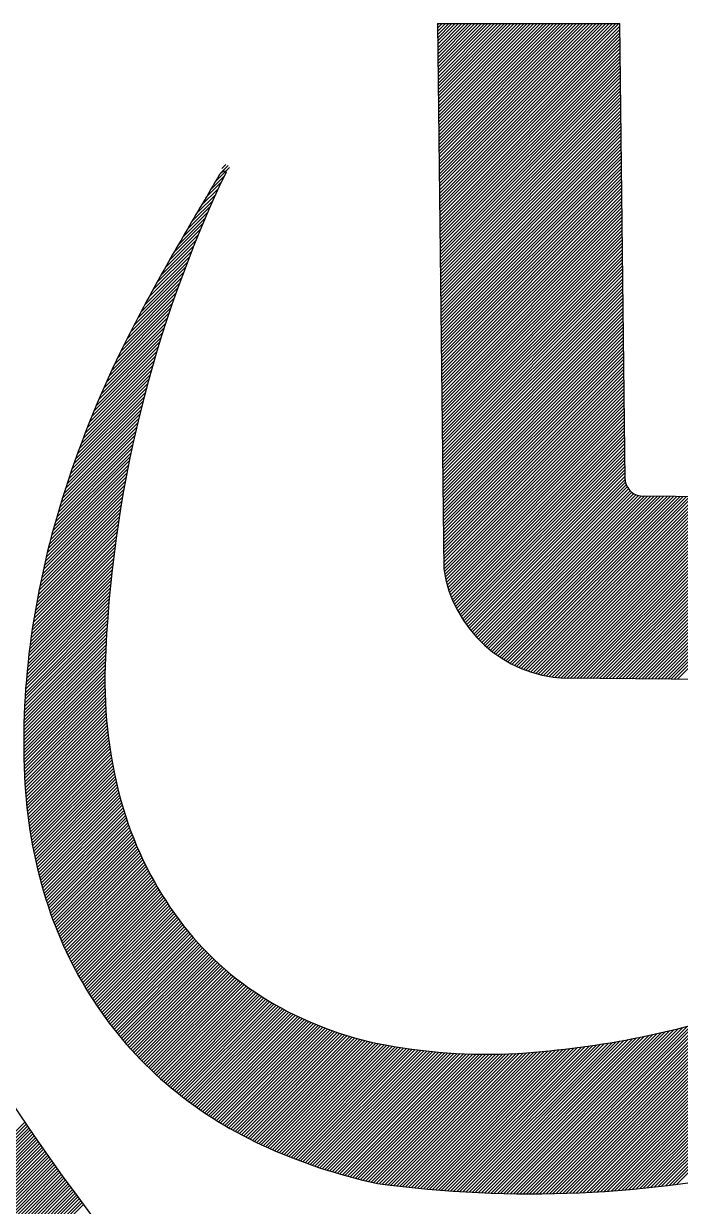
# Model space of a CAD drawing. Extents: x 0.4 to 28.1, y 0 to 28.5.
# Drawn here: x 3.4 to 6.95, y 6.44 to 12.82 of the extents above; entities that cross this region are included whole.
import ezdxf

# ---------------------------------------------------------------- set-up
doc = ezdxf.new("R2010")
doc.units = 0
doc.header["$MEASUREMENT"] = 0

msp = doc.modelspace()

# ---------------------------------------------------------------- linework, layer by layer
at = {"linetype": 'Continuous'}
for p, q in [((5.6341, 12.819), (6.6179, 12.819)), ((5.6341, 12.819), (5.6681, 9.8773)), ((5.6342, 12.8113), (5.6419, 12.819)), ((5.6344, 12.7939), (5.6596, 12.819)), ((5.6346, 12.7764), (5.6772, 12.819)), ((5.6348, 12.7589), (5.6949, 12.819)), ((5.635, 12.7414), (5.7126, 12.819)), ((5.6352, 12.724), (5.7303, 12.819)), ((5.6354, 12.7065), (5.7479, 12.819)), ((5.6356, 12.689), (5.7656, 12.819)), ((5.6358, 12.6715), (5.7833, 12.819)), ((5.636, 12.654), (5.801, 12.819)), ((5.6362, 12.6366), (5.8187, 12.819)), ((5.6364, 12.6191), (5.8363, 12.819)), ((5.6366, 12.6016), (5.854, 12.819)), ((5.6368, 12.5841), (5.8717, 12.819)), ((5.637, 12.5667), (5.8894, 12.819)), ((5.6372, 12.5492), (5.907, 12.819)), ((5.6374, 12.5317), (5.9247, 12.819)), ((5.6376, 12.5142), (5.9424, 12.819)), ((5.6378, 12.4968), (5.9601, 12.819)), ((5.638, 12.4793), (5.9778, 12.819)), ((5.6382, 12.4618), (5.9954, 12.819)), ((5.6384, 12.4443), (6.0131, 12.819)), ((5.6386, 12.4269), (6.0308, 12.819)), ((5.6388, 12.4094), (6.0485, 12.819)), ((5.639, 12.3919), (6.0661, 12.819)), ((5.6392, 12.3744), (6.0838, 12.819)), ((5.6394, 12.357), (6.1015, 12.819)), ((5.6396, 12.3395), (6.1192, 12.819)), ((5.6399, 12.322), (6.1369, 12.819)), ((5.6401, 12.3045), (6.1545, 12.819)), ((5.6403, 12.2871), (6.1722, 12.819)), ((5.6405, 12.2696), (6.1899, 12.819)), ((5.6407, 12.2521), (6.2076, 12.819)), ((5.6409, 12.2346), (6.2252, 12.819)), ((5.6411, 12.2172), (6.2429, 12.819)), ((5.6413, 12.1997), (6.2606, 12.819)), ((5.6415, 12.1822), (6.2783, 12.819)), ((5.6417, 12.1647), (6.296, 12.819)), ((5.6419, 12.1473), (6.3136, 12.819)), ((5.6421, 12.1298), (6.3313, 12.819)), ((5.6423, 12.1123), (6.349, 12.819)), ((5.6425, 12.0948), (6.3667, 12.819)), ((5.6427, 12.0774), (6.3843, 12.819)), ((5.6429, 12.0599), (6.402, 12.819)), ((5.6431, 12.0424), (6.4197, 12.819)), ((5.6433, 12.0249), (6.4374, 12.819)), ((5.6435, 12.0074), (6.4551, 12.819)), ((5.6437, 11.99), (6.4727, 12.819)), ((5.6439, 11.9725), (6.4904, 12.819)), ((5.6441, 11.955), (6.5081, 12.819)), ((5.6443, 11.9375), (6.5258, 12.819)), ((5.6445, 11.9201), (6.5434, 12.819)), ((5.6447, 11.9026), (6.5611, 12.819)), ((5.6449, 11.8851), (6.5788, 12.819)), ((5.6451, 11.8676), (6.5965, 12.819)), ((5.6453, 11.8502), (6.6142, 12.819)), ((5.6455, 11.8327), (6.618, 12.8052)), ((5.6457, 11.8152), (6.6182, 12.7877)), ((5.6459, 11.7977), (6.6184, 12.7703)), ((6.6469, 10.3595), (6.6179, 12.819)), ((5.6461, 11.7803), (6.6186, 12.7528)), ((5.6463, 11.7628), (6.6188, 12.7353)), ((5.6465, 11.7453), (6.6191, 12.7178)), ((5.6467, 11.7278), (6.6193, 12.7004)), ((5.6469, 11.7104), (6.6195, 12.6829)), ((5.6471, 11.6929), (6.6197, 12.6654)), ((5.6473, 11.6754), (6.6199, 12.648)), ((5.6475, 11.6579), (6.6201, 12.6305)), ((5.6477, 11.6405), (6.6203, 12.613)), ((5.6479, 11.623), (6.6205, 12.5956)), ((5.6481, 11.6055), (6.6207, 12.5781)), ((5.6483, 11.588), (6.6209, 12.5606)), ((5.6485, 11.5706), (6.6211, 12.5431)), ((5.6487, 11.5531), (6.6213, 12.5257)), ((5.6489, 11.5356), (6.6215, 12.5082)), ((5.6491, 11.5181), (6.6217, 12.4907)), ((5.6493, 11.5007), (6.6219, 12.4733)), ((5.6495, 11.4832), (6.6222, 12.4558)), ((5.6497, 11.4657), (6.6224, 12.4383)), ((5.6499, 11.4482), (6.6226, 12.4208)), ((5.6502, 11.4307), (6.6228, 12.4034)), ((5.6504, 11.4133), (6.623, 12.3859)), ((5.6506, 11.3958), (6.6232, 12.3684)), ((5.6508, 11.3783), (6.6234, 12.351)), ((5.651, 11.3608), (6.6236, 12.3335)), ((5.6512, 11.3434), (6.6238, 12.316)), ((5.6514, 11.3259), (6.624, 12.2985)), ((5.6516, 11.3084), (6.6242, 12.2811)), ((5.6518, 11.2909), (6.6244, 12.2636)), ((5.652, 11.2735), (6.6246, 12.2461)), ((5.6522, 11.256), (6.6248, 12.2287)), ((5.6524, 11.2385), (6.625, 12.2112)), ((5.6526, 11.221), (6.6252, 12.1937)), ((5.6528, 11.2036), (6.6255, 12.1762)), ((5.653, 11.1861), (6.6257, 12.1588)), ((5.6532, 11.1686), (6.6259, 12.1413)), ((5.6534, 11.1511), (6.6261, 12.1238)), ((5.6536, 11.1337), (6.6263, 12.1064)), ((5.6538, 11.1162), (6.6265, 12.0889)), ((5.654, 11.0987), (6.6267, 12.0714)), ((4.4357, 11.9664), (4.5114, 12.0421)), ((4.4615, 12.0098), (4.5049, 12.0533)), ((4.4709, 12.0369), (4.4924, 12.0584)), ((5.6542, 11.0812), (6.6269, 12.0539)), ((5.6544, 11.0638), (6.6271, 12.0365)), ((5.6546, 11.0463), (6.6273, 12.019)), ((5.6548, 11.0288), (6.6275, 12.0015)), ((4.3846, 11.8799), (4.4676, 11.9629)), ((4.4101, 11.9231), (4.4833, 11.9963)), ((5.655, 11.0113), (6.6277, 11.9841)), ((5.6552, 10.9939), (6.6279, 11.9666)), ((5.6554, 10.9764), (6.6281, 11.9491)), ((4.3339, 11.7939), (4.4374, 11.8973)), ((4.3592, 11.8368), (4.4523, 11.9299)), ((5.6556, 10.9589), (6.6283, 11.9316)), ((5.6558, 10.9414), (6.6286, 11.9142)), ((5.656, 10.924), (6.6288, 11.8967)), ((5.6562, 10.9065), (6.629, 11.8792)), ((4.2836, 11.7082), (4.4087, 11.8333)), ((4.3087, 11.751), (4.4228, 11.8651)), ((5.6564, 10.889), (6.6292, 11.8618)), ((5.6566, 10.8715), (6.6294, 11.8443)), ((5.6568, 10.8541), (6.6296, 11.8268)), ((5.657, 10.8366), (6.6298, 11.8094)), ((4.2342, 11.6235), (4.3814, 11.7706)), ((4.2587, 11.6656), (4.3948, 11.8018)), ((5.6572, 10.8191), (6.63, 11.7919)), ((5.6574, 10.8016), (6.6302, 11.7744)), ((5.6576, 10.7841), (6.6304, 11.7569)), ((4.1867, 11.5406), (4.3554, 11.7093)), ((4.2102, 11.5818), (4.3682, 11.7398)), ((5.6578, 10.7667), (6.6306, 11.7395)), ((5.658, 10.7492), (6.6308, 11.722)), ((5.6582, 10.7317), (6.631, 11.7045)), ((5.6584, 10.7142), (6.6312, 11.6871)), ((4.1185, 11.4194), (4.3186, 11.6195)), ((4.1408, 11.4594), (4.3306, 11.6491)), ((4.1635, 11.4998), (4.3428, 11.679)), ((5.6586, 10.6968), (6.6314, 11.6696)), ((5.6588, 10.6793), (6.6317, 11.6521)), ((5.659, 10.6618), (6.6319, 11.6346)), ((4.0751, 11.3407), (4.2954, 11.561)), ((4.0966, 11.3798), (4.3069, 11.5901)), ((5.6592, 10.6443), (6.6321, 11.6172)), ((5.6594, 10.6269), (6.6323, 11.5997)), ((5.6596, 10.6094), (6.6325, 11.5822)), ((5.6598, 10.5919), (6.6327, 11.5648)), ((4.0341, 11.2643), (4.2733, 11.5035)), ((4.0543, 11.3022), (4.2843, 11.5321)), ((5.66, 10.5744), (6.6329, 11.5473)), ((5.6602, 10.557), (6.6331, 11.5298)), ((5.6605, 10.5395), (6.6333, 11.5123)), ((5.6607, 10.522), (6.6335, 11.4949)), ((3.9953, 11.1901), (4.2521, 11.447)), ((4.0144, 11.2269), (4.2626, 11.4751)), ((5.6609, 10.5045), (6.6337, 11.4774)), ((5.6611, 10.4871), (6.6339, 11.4599)), ((5.6613, 10.4696), (6.6341, 11.4425)), ((3.9409, 11.0827), (4.2221, 11.3638)), ((3.9586, 11.118), (4.2319, 11.3913)), ((3.9767, 11.1538), (4.2419, 11.419)), ((5.6615, 10.4521), (6.6343, 11.425)), ((5.6617, 10.4346), (6.6345, 11.4075)), ((5.6619, 10.4172), (6.6348, 11.39)), ((5.6621, 10.3997), (6.635, 11.3726)), ((3.9073, 11.0138), (4.203, 11.3095)), ((3.9239, 11.048), (4.2124, 11.3365)), ((5.6623, 10.3822), (6.6352, 11.3551)), ((5.6625, 10.3647), (6.6354, 11.3376)), ((5.6627, 10.3473), (6.6356, 11.3202)), ((5.6629, 10.3298), (6.6358, 11.3027)), ((3.8759, 10.9469), (4.1848, 11.2559)), ((3.8913, 10.9801), (4.1938, 11.2826)), ((5.6631, 10.3123), (6.636, 11.2852)), ((5.6633, 10.2948), (6.6362, 11.2677)), ((5.6635, 10.2774), (6.6364, 11.2503)), ((3.8321, 10.8502), (4.1589, 11.1769)), ((3.8463, 10.882), (4.1673, 11.203)), ((3.8608, 10.9142), (4.176, 11.2294)), ((5.6637, 10.2599), (6.6366, 11.2328)), ((5.6639, 10.2424), (6.6368, 11.2153)), ((5.6641, 10.2249), (6.637, 11.1979)), ((5.6643, 10.2074), (6.6372, 11.1804)), ((3.8051, 10.7878), (4.1424, 11.1251)), ((3.8184, 10.8188), (4.1506, 11.1509)), ((5.6645, 10.19), (6.6374, 11.1629)), ((5.6647, 10.1725), (6.6376, 11.1454)), ((5.6649, 10.155), (6.6378, 11.128)), ((5.6651, 10.1375), (6.6381, 11.1105)), ((3.7673, 10.6969), (4.119, 11.0487)), ((3.7795, 10.7269), (4.1267, 11.074)), ((3.7921, 10.7571), (4.1345, 11.0995)), ((5.6653, 10.1201), (6.6383, 11.093)), ((5.6655, 10.1026), (6.6385, 11.0756)), ((5.6657, 10.0851), (6.6387, 11.0581)), ((3.7438, 10.638), (4.1042, 10.9985)), ((3.7554, 10.6673), (4.1115, 11.0235)), ((5.6659, 10.0676), (6.6389, 11.0406)), ((5.6661, 10.0502), (6.6391, 11.0232)), ((5.6663, 10.0327), (6.6393, 11.0057)), ((5.6665, 10.0152), (6.6395, 10.9882)), ((3.7107, 10.552), (4.083, 10.9243)), ((3.7214, 10.5804), (4.0899, 10.9489)), ((3.7325, 10.6091), (4.097, 10.9736)), ((5.6667, 9.9977), (6.6397, 10.9707)), ((5.6669, 9.9803), (6.6399, 10.9533)), ((5.6671, 9.9628), (6.6401, 10.9358)), ((5.6673, 9.9453), (6.6403, 10.9183)), ((3.6901, 10.496), (4.0696, 10.8755)), ((3.7003, 10.5238), (4.0762, 10.8998)), ((5.6675, 9.9278), (6.6405, 10.9009)), ((5.6677, 9.9104), (6.6407, 10.8834)), ((5.6679, 9.8929), (6.6409, 10.8659)), ((3.661, 10.4139), (4.0505, 10.8034)), ((3.6705, 10.441), (4.0567, 10.8273)), ((3.6801, 10.4684), (4.0631, 10.8513)), ((5.6684, 9.8756), (6.6412, 10.8484)), ((5.6708, 9.8604), (6.6414, 10.831)), ((5.6736, 9.8455), (6.6416, 10.8135)), ((5.6766, 9.8309), (6.6418, 10.796)), ((3.634, 10.3339), (4.0325, 10.7324)), ((3.6428, 10.3603), (4.0384, 10.7559)), ((3.6518, 10.387), (4.0444, 10.7796)), ((5.6799, 9.8165), (6.642, 10.7786)), ((5.6835, 9.8024), (6.6422, 10.7611)), ((5.6873, 9.7885), (6.6424, 10.7436)), ((5.6913, 9.7749), (6.6426, 10.7261)), ((3.6091, 10.2559), (4.0156, 10.6624)), ((3.6172, 10.2816), (4.0212, 10.6856)), ((3.6255, 10.3077), (4.0268, 10.7089)), ((5.6956, 9.7615), (6.6428, 10.7087)), ((5.7001, 9.7483), (6.643, 10.6912)), ((5.7048, 9.7353), (6.6432, 10.6737)), ((3.5936, 10.205), (4.0049, 10.6164)), ((3.6012, 10.2303), (4.0102, 10.6394)), ((5.7098, 9.7226), (6.6434, 10.6563)), ((5.7149, 9.7101), (6.6436, 10.6388)), ((5.7202, 9.6977), (6.6438, 10.6213)), ((5.7258, 9.6856), (6.644, 10.6038)), ((3.5719, 10.1303), (3.9897, 10.5481)), ((3.5789, 10.155), (3.9947, 10.5708)), ((3.5861, 10.1799), (3.9998, 10.5935)), ((5.7315, 9.6736), (6.6443, 10.5864)), ((5.7374, 9.6618), (6.6445, 10.5689)), ((5.7435, 9.6503), (6.6447, 10.5514)), ((5.7498, 9.6388), (6.6449, 10.534)), ((3.552, 10.0574), (3.9754, 10.4808)), ((3.5585, 10.0815), (3.9801, 10.5032)), ((3.5651, 10.1058), (3.9849, 10.5256)), ((5.7562, 9.6276), (6.6451, 10.5165)), ((5.7628, 9.6166), (6.6453, 10.499)), ((5.7696, 9.6057), (6.6455, 10.4815)), ((3.5338, 9.9861), (3.962, 10.4144)), ((3.5397, 10.0097), (3.9664, 10.4364)), ((3.5458, 10.0335), (3.9709, 10.4586)), ((5.7766, 9.595), (6.6457, 10.4641)), ((5.7838, 9.5845), (6.6459, 10.4466)), ((5.7911, 9.5741), (6.6461, 10.4291)), ((5.7985, 9.5639), (6.6463, 10.4117)), ((3.5171, 9.9164), (3.9495, 10.3488)), ((3.5225, 9.9395), (3.9536, 10.3706)), ((3.5281, 9.9627), (3.9578, 10.3924)), ((5.8062, 9.5538), (6.6465, 10.3942)), ((5.814, 9.544), (6.6467, 10.3767)), ((5.8219, 9.5343), (6.6469, 10.3593)), ((5.8301, 9.5247), (6.6492, 10.3438)), ((3.5018, 9.848), (3.9378, 10.2841)), ((3.5067, 9.8707), (3.9416, 10.3056)), ((3.5118, 9.8935), (3.9455, 10.3271)), ((5.8384, 9.5153), (6.6533, 10.3303)), ((5.8468, 9.5061), (6.659, 10.3183)), ((5.8554, 9.497), (6.6659, 10.3075)), ((5.8642, 9.4881), (6.6741, 10.298)), ((5.8731, 9.4793), (6.6834, 10.2896)), ((5.8822, 9.4707), (6.6939, 10.2824)), ((3.4878, 9.781), (3.9268, 10.2201)), ((3.4923, 9.8032), (3.9304, 10.2413)), ((3.497, 9.8256), (3.9341, 10.2627)), ((5.8914, 9.4623), (6.7056, 10.2765)), ((5.9008, 9.454), (6.7188, 10.2721)), ((5.9104, 9.4459), (6.7339, 10.2694)), ((5.9201, 9.4379), (6.7514, 10.2692)), ((5.93, 9.4302), (6.7688, 10.269)), ((5.94, 9.4225), (6.7863, 10.2688)), ((5.9502, 9.4151), (6.8038, 10.2686)), ((5.9606, 9.4078), (6.8213, 10.2684)), ((5.9712, 9.4006), (6.8388, 10.2682)), ((5.9819, 9.3937), (6.8562, 10.268)), ((5.9928, 9.3869), (6.8737, 10.2678)), ((6.0038, 9.3802), (6.8912, 10.2676)), ((6.015, 9.3738), (6.9087, 10.2674)), ((6.0265, 9.3675), (6.9262, 10.2672)), ((6.038, 9.3615), (6.9436, 10.267)), ((6.0498, 9.3555), (6.9611, 10.2668)), ((6.0618, 9.3498), (6.9786, 10.2666)), ((6.0739, 9.3443), (6.9961, 10.2664)), ((6.0863, 9.339), (7.0136, 10.2662)), ((6.0989, 9.3339), (7.031, 10.266)), ((6.1116, 9.329), (7.0485, 10.2658)), ((6.1246, 9.3242), (7.066, 10.2657)), ((6.1378, 9.3198), (7.0835, 10.2655)), ((6.1512, 9.3155), (7.101, 10.2653)), ((6.1648, 9.3115), (7.1184, 10.2651)), ((6.1787, 9.3077), (7.1359, 10.2649)), ((6.1928, 9.3041), (7.1534, 10.2647)), ((6.2072, 9.3008), (7.1709, 10.2645)), ((6.2219, 9.2978), (7.1884, 10.2643)), ((6.2368, 9.295), (7.2058, 10.2641)), ((6.252, 9.2926), (7.2233, 10.2639)), ((6.2676, 9.2904), (7.2408, 10.2637)), ((6.2834, 9.2886), (7.2583, 10.2635)), ((6.2996, 9.2871), (7.2758, 10.2633)), ((6.3162, 9.286), (7.2932, 10.2631)), ((6.3331, 9.2853), (7.3107, 10.2629)), ((6.3504, 9.2849), (7.3282, 10.2627)), ((6.3682, 9.285), (7.3457, 10.2625)), ((6.3861, 9.2853), (7.3632, 10.2623)), ((6.4037, 9.2851), (7.3806, 10.2621)), ((6.4212, 9.285), (7.3981, 10.2619)), ((6.4388, 9.2849), (7.4156, 10.2617)), ((6.4563, 9.2847), (7.4331, 10.2615)), ((6.4738, 9.2846), (7.4506, 10.2613)), ((6.4914, 9.2845), (7.468, 10.2611)), ((6.5089, 9.2843), (7.4855, 10.2609)), ((6.5265, 9.2842), (7.503, 10.2607)), ((6.544, 9.284), (7.5205, 10.2605)), ((6.5615, 9.2839), (7.538, 10.2603)), ((6.5791, 9.2838), (7.5554, 10.2601)), ((6.5966, 9.2836), (7.5729, 10.2599)), ((6.6142, 9.2835), (7.5904, 10.2597)), ((6.6317, 9.2834), (7.6079, 10.2595)), ((6.6492, 9.2832), (7.6254, 10.2593)), ((6.6668, 9.2831), (7.6428, 10.2591)), ((6.6843, 9.2829), (7.6603, 10.2589)), ((6.7019, 9.2828), (7.6778, 10.2587)), ((6.7194, 9.2827), (7.6953, 10.2585)), ((6.7369, 9.2825), (7.7128, 10.2583)), ((11.1842, 10.2191), (6.7498, 10.2692)), ((6.7545, 9.2824), (7.7302, 10.2581)), ((6.772, 9.2822), (7.7477, 10.2579)), ((6.7896, 9.2821), (7.7652, 10.2577)), ((6.8071, 9.282), (7.7827, 10.2576)), ((6.8246, 9.2818), (7.8002, 10.2574)), ((6.8422, 9.2817), (7.8176, 10.2572)), ((6.8597, 9.2816), (7.8351, 10.257)), ((6.8773, 9.2814), (7.8526, 10.2568)), ((6.8948, 9.2813), (7.8701, 10.2566)), ((6.9123, 9.2811), (7.8876, 10.2564)), ((6.9299, 9.281), (7.905, 10.2562)), ((3.475, 9.7152), (3.9167, 10.1569)), ((3.4791, 9.737), (3.92, 10.1779)), ((3.4834, 9.7589), (3.9234, 10.1989)), ((3.4634, 9.6506), (3.9072, 10.0944)), ((3.4671, 9.672), (3.9103, 10.1151)), ((3.471, 9.6935), (3.9134, 10.136)), ((3.4528, 9.587), (3.8984, 10.0326)), ((3.4562, 9.6081), (3.9013, 10.0531)), ((3.4597, 9.6293), (3.9042, 10.0737)), ((3.4433, 9.5245), (3.8903, 9.9715)), ((3.4464, 9.5452), (3.893, 9.9918)), ((3.4496, 9.566), (3.8957, 10.0121)), ((3.4349, 9.463), (3.8829, 9.911)), ((3.4376, 9.4833), (3.8853, 9.9311)), ((3.4404, 9.5038), (3.8878, 9.9512)), ((3.4252, 9.3826), (3.8739, 9.8313)), ((3.4275, 9.4025), (3.8761, 9.8511)), ((3.4298, 9.4225), (3.8783, 9.871)), ((3.4323, 9.4427), (3.8806, 9.891)), ((3.4192, 9.3235), (3.8679, 9.7723)), ((3.4211, 9.3431), (3.8699, 9.7919)), ((3.4231, 9.3628), (3.8719, 9.8116)), ((3.414, 9.2653), (3.8625, 9.7138)), ((3.4156, 9.2846), (3.8642, 9.7332)), ((3.4173, 9.304), (3.866, 9.7527)), ((3.4098, 9.2081), (3.8576, 9.6559)), ((3.4111, 9.2271), (3.8592, 9.6751)), ((3.4125, 9.2462), (3.8608, 9.6944)), ((3.4055, 9.1331), (3.8519, 9.5795)), ((3.4064, 9.1517), (3.8533, 9.5985)), ((3.4075, 9.1704), (3.8546, 9.6176)), ((3.4086, 9.1892), (3.8561, 9.6367)), ((3.4032, 9.0777), (3.8483, 9.5228)), ((3.4039, 9.0961), (3.8494, 9.5417)), ((3.4046, 9.1145), (3.8507, 9.5605)), ((3.4013, 9.0052), (3.8442, 9.448)), ((3.4017, 9.0232), (3.8452, 9.4667)), ((3.4021, 9.0413), (3.8461, 9.4853)), ((3.4026, 9.0595), (3.8472, 9.504)), ((3.4008, 8.9516), (3.8417, 9.3925)), ((3.4009, 8.9694), (3.8425, 9.411)), ((3.4011, 8.9872), (3.8433, 9.4295)), ((3.4008, 8.9339), (3.841, 9.3741)), ((3.4008, 8.9162), (3.8404, 9.3558)), ((3.4009, 8.8987), (3.8398, 9.3375)), ((3.4011, 8.8812), (3.8394, 9.3194)), ((3.4014, 8.8638), (3.8391, 9.3015)), ((3.4017, 8.8465), (3.8389, 9.2836)), ((3.4022, 8.8292), (3.8389, 9.2659)), ((9.7553, 9.2588), (6.3198, 9.2858)), ((3.4027, 8.812), (3.8389, 9.2483)), ((3.4032, 8.7949), (3.8392, 9.2309)), ((3.4038, 8.7779), (3.8395, 9.2135)), ((3.4045, 8.7609), (3.84, 9.1963)), ((3.4053, 8.744), (3.8406, 9.1792)), ((3.4062, 8.7272), (3.8412, 9.1622)), ((3.4072, 8.7105), (3.8421, 9.1454)), ((3.4083, 8.6939), (3.843, 9.1286)), ((3.4094, 8.6774), (3.844, 9.112)), ((3.4107, 8.661), (3.8451, 9.0954)), ((3.4121, 8.6447), (3.8464, 9.079)), ((3.4136, 8.6285), (3.8477, 9.0626)), ((3.4151, 8.6123), (3.8492, 9.0464)), ((3.4168, 8.5963), (3.8507, 9.0303)), ((3.4185, 8.5804), (3.8524, 9.0143)), ((3.4203, 8.5645), (3.8541, 8.9983)), ((3.4222, 8.5488), (3.856, 8.9825)), ((3.4242, 8.5331), (3.8579, 8.9667)), ((3.4263, 8.5175), (3.8599, 8.9511)), ((3.4285, 8.502), (3.862, 8.9355)), ((3.4308, 8.4866), (3.8642, 8.92)), ((3.4331, 8.4712), (3.8665, 8.9047)), ((3.4355, 8.456), (3.8689, 8.8894)), ((3.438, 8.4408), (3.8714, 8.8741)), ((3.4406, 8.4257), (3.8739, 8.859)), ((3.4432, 8.4106), (3.8765, 8.844)), ((3.4459, 8.3957), (3.8793, 8.829)), ((3.4487, 8.3808), (3.8821, 8.8141)), ((3.4516, 8.366), (3.8849, 8.7993)), ((3.4545, 8.3513), (3.8879, 8.7846)), ((3.4576, 8.3366), (3.8909, 8.77)), ((3.4607, 8.322), (3.894, 8.7554)), ((3.4638, 8.3075), (3.8972, 8.7409)), ((3.467, 8.2931), (3.9005, 8.7265)), ((3.4704, 8.2787), (3.9038, 8.7122)), ((3.4737, 8.2644), (3.9073, 8.6979)), ((3.4772, 8.2501), (3.9107, 8.6837)), ((3.4807, 8.236), (3.9143, 8.6696)), ((3.4842, 8.2219), (3.9179, 8.6555)), ((3.4879, 8.2078), (3.9216, 8.6416)), ((3.4916, 8.1938), (3.9254, 8.6277)), ((3.4954, 8.1799), (3.9292, 8.6138)), ((3.4992, 8.1661), (3.9332, 8.6001)), ((3.5031, 8.1523), (3.9371, 8.5864)), ((3.507, 8.1386), (3.9412, 8.5727)), ((3.5111, 8.1249), (3.9454, 8.5592)), ((3.5152, 8.1114), (3.9496, 8.5458)), ((3.5193, 8.0978), (3.9539, 8.5324)), ((3.5235, 8.0844), (3.9583, 8.5192)), ((3.5278, 8.071), (3.9628, 8.506)), ((3.5321, 8.0576), (3.9674, 8.4928)), ((3.5366, 8.0444), (3.972, 8.4798)), ((3.5411, 8.0312), (3.9767, 8.4668)), ((3.5456, 8.0181), (3.9815, 8.454)), ((3.5503, 8.005), (3.9864, 8.4412)), ((3.5549, 7.992), (3.9913, 8.4284)), ((3.5597, 7.9791), (3.9963, 8.4158)), ((3.5645, 7.9663), (4.0014, 8.4032)), ((3.5694, 7.9535), (4.0066, 8.3907)), ((3.5744, 7.9408), (4.0118, 8.3782)), ((3.5794, 7.9281), (4.0172, 8.3659)), ((3.5845, 7.9155), (4.0225, 8.3536)), ((3.5897, 7.903), (4.028, 8.3413)), ((3.5949, 7.8906), (4.0335, 8.3292)), ((3.6002, 7.8782), (4.0391, 8.3171)), ((3.6055, 7.8658), (4.0448, 8.3051)), ((3.6109, 7.8536), (4.0505, 8.2931)), ((3.6164, 7.8413), (4.0563, 8.2813)), ((3.6219, 7.8292), (4.0622, 8.2695)), ((3.6275, 7.8171), (4.0681, 8.2577)), ((3.6331, 7.8051), (4.0741, 8.246)), ((3.6389, 7.7931), (4.0802, 8.2344)), ((3.6446, 7.7812), (4.0863, 8.2229)), ((3.6504, 7.7693), (4.0925, 8.2114)), ((3.6563, 7.7575), (4.0988, 8.2)), ((3.6623, 7.7458), (4.1051, 8.1886)), ((3.6683, 7.7341), (4.1115, 8.1774)), ((3.6743, 7.7225), (4.1179, 8.1661)), ((3.6805, 7.711), (4.1245, 8.155)), ((3.6866, 7.6995), (4.1311, 8.1439)), ((3.6929, 7.688), (4.1377, 8.1329)), ((3.6991, 7.6766), (4.1444, 8.1219)), ((3.7055, 7.6653), (4.1512, 8.111)), ((3.7119, 7.654), (4.158, 8.1001)), ((3.7183, 7.6428), (4.1649, 8.0894)), ((3.7248, 7.6316), (4.1719, 8.0786)), ((3.7314, 7.6205), (4.1789, 8.068)), ((3.738, 7.6094), (4.186, 8.0574)), ((3.7447, 7.5984), (4.1931, 8.0468)), ((3.7514, 7.5875), (4.2003, 8.0364)), ((3.7582, 7.5766), (4.2076, 8.0259)), ((3.7651, 7.5658), (4.2149, 8.0156)), ((3.772, 7.555), (4.2223, 8.0053)), ((3.7789, 7.5442), (4.2297, 7.9951)), ((3.7859, 7.5336), (4.2372, 7.9849)), ((3.793, 7.5229), (4.2448, 7.9748)), ((3.8001, 7.5124), (4.2524, 7.9647)), ((3.8072, 7.5019), (4.2601, 7.9547)), ((3.8145, 7.4914), (4.2679, 7.9448)), ((3.8217, 7.481), (4.2757, 7.935)), ((3.8291, 7.4707), (4.2836, 7.9252)), ((3.8365, 7.4604), (4.2916, 7.9155)), ((6.8847, 6.5488), (8.2627, 7.9268)), ((6.9049, 6.5514), (8.2969, 7.9433)), ((6.9252, 6.554), (8.3312, 7.9599)), ((3.8439, 7.4502), (4.2996, 7.9058)), ((3.8514, 7.44), (4.3077, 7.8963)), ((3.859, 7.4299), (4.3159, 7.8868)), ((3.8666, 7.4198), (4.3241, 7.8773)), ((3.8743, 7.4098), (4.3324, 7.8679)), ((3.882, 7.3998), (4.3408, 7.8586)), ((6.8047, 6.5395), (8.1275, 7.8623)), ((6.8246, 6.5417), (8.1611, 7.8782)), ((6.8445, 6.544), (8.1948, 7.8943)), ((6.8646, 6.5464), (8.2287, 7.9105)), ((3.8898, 7.3899), (4.3492, 7.8494)), ((3.8976, 7.3801), (4.3577, 7.8402)), ((3.9055, 7.3703), (4.3663, 7.8311)), ((3.9134, 7.3606), (4.3749, 7.822)), ((3.9214, 7.3509), (4.3836, 7.8131)), ((3.9294, 7.3412), (4.3923, 7.8041)), ((3.9375, 7.3317), (4.4012, 7.7953)), ((6.7258, 6.5314), (7.9944, 7.7999)), ((6.7454, 6.5333), (8.0274, 7.8153)), ((6.7651, 6.5353), (8.0607, 7.8308)), ((6.7849, 6.5374), (8.094, 7.8465)), ((3.9457, 7.3221), (4.4101, 7.7865)), ((3.9539, 7.3127), (4.419, 7.7778)), ((3.9622, 7.3032), (4.4281, 7.7691)), ((3.9705, 7.2939), (4.4372, 7.7606)), ((3.9788, 7.2846), (4.4463, 7.752)), ((3.9873, 7.2753), (4.4555, 7.7436)), ((3.9957, 7.2661), (4.4648, 7.7352)), ((4.0043, 7.257), (4.4742, 7.7269)), ((6.6289, 6.5228), (7.8308, 7.7247)), ((6.6481, 6.5244), (7.8632, 7.7395)), ((6.6674, 6.526), (7.8958, 7.7544)), ((6.6868, 6.5277), (7.9286, 7.7695)), ((6.7063, 6.5295), (7.9614, 7.7846)), ((4.0128, 7.2479), (4.4836, 7.7186)), ((4.0215, 7.2388), (4.4931, 7.7104)), ((4.0302, 7.2298), (4.5027, 7.7023)), ((4.0389, 7.2209), (4.5123, 7.6943)), ((4.0477, 7.212), (4.522, 7.6863)), ((4.0565, 7.2032), (4.5317, 7.6784)), ((4.0654, 7.1944), (4.5416, 7.6705)), ((4.0744, 7.1857), (4.5515, 7.6627)), ((6.5525, 6.5171), (7.702, 7.6666)), ((6.5715, 6.5184), (7.734, 7.681)), ((6.5905, 6.5198), (7.7661, 7.6954)), ((6.6097, 6.5213), (7.7984, 7.71)), ((4.0834, 7.177), (4.5614, 7.655)), ((4.0925, 7.1684), (4.5714, 7.6474)), ((4.1016, 7.1598), (4.5815, 7.6398)), ((4.1107, 7.1513), (4.5917, 7.6323)), ((4.1199, 7.1428), (4.6019, 7.6248)), ((4.1292, 7.1344), (4.6122, 7.6174)), ((4.1385, 7.1261), (4.6226, 7.6101)), ((4.1479, 7.1178), (4.6331, 7.6029)), ((6.4584, 6.5115), (7.5435, 7.5966)), ((6.4771, 6.5125), (7.575, 7.6104)), ((6.4959, 6.5135), (7.6066, 7.6243)), ((6.5147, 6.5147), (7.6383, 7.6383)), ((6.5335, 6.5159), (7.6701, 7.6524)), ((4.1574, 7.1095), (4.6436, 7.5957)), ((4.1668, 7.1013), (4.6541, 7.5886)), ((4.1764, 7.0932), (4.6648, 7.5816)), ((4.186, 7.0851), (4.6755, 7.5746)), ((4.1956, 7.0771), (4.6863, 7.5678)), ((4.2053, 7.0691), (4.6972, 7.5609)), ((4.215, 7.0611), (4.7081, 7.5542)), ((4.2248, 7.0532), (4.7191, 7.5475)), ((4.2346, 7.0454), (4.7302, 7.5409)), ((4.2445, 7.0376), (4.7413, 7.5344)), ((6.3843, 6.508), (7.4186, 7.5424)), ((6.4027, 6.5088), (7.4497, 7.5558)), ((6.4212, 6.5096), (7.4809, 7.5693)), ((6.4398, 6.5105), (7.5121, 7.5829)), ((4.2545, 7.0299), (4.7525, 7.5279)), ((4.2645, 7.0222), (4.7638, 7.5215)), ((4.2745, 7.0145), (4.7751, 7.5151)), ((4.2846, 7.0069), (4.7865, 7.5088)), ((4.2947, 6.9994), (4.7979, 7.5026)), ((4.3049, 6.9919), (4.8095, 7.4965)), ((4.3152, 6.9845), (4.821, 7.4904)), ((4.3255, 6.9771), (4.8327, 7.4844)), ((4.3358, 6.9698), (4.8444, 7.4784)), ((4.3462, 6.9625), (4.8562, 7.4725)), ((6.2387, 6.5039), (7.205, 7.4701)), ((6.2567, 6.5042), (7.2307, 7.4782)), ((6.2748, 6.5046), (7.2566, 7.4864)), ((6.2929, 6.505), (7.2828, 7.4949)), ((6.311, 6.5055), (7.3092, 7.5036)), ((6.3293, 6.506), (7.3358, 7.5126)), ((6.3475, 6.5066), (7.3627, 7.5218)), ((6.3659, 6.5073), (7.3899, 7.5313)), ((4.3566, 6.9553), (4.8681, 7.4667)), ((4.3671, 6.9481), (4.88, 7.4609)), ((4.3777, 6.941), (4.892, 7.4553)), ((4.3883, 6.9339), (4.9041, 7.4497)), ((4.399, 6.9269), (4.9162, 7.4441)), ((4.4097, 6.9199), (4.9284, 7.4386)), ((4.4204, 6.913), (4.9407, 7.4332)), ((4.4312, 6.9061), (4.953, 7.4279)), ((4.4421, 6.8993), (4.9655, 7.4227)), ((4.453, 6.8925), (4.978, 7.4175)), ((4.464, 6.8858), (4.9905, 7.4124)), ((4.475, 6.8792), (5.0032, 7.4073)), ((6.0791, 6.5034), (6.983, 7.4072)), ((6.0966, 6.5032), (7.0069, 7.4135)), ((6.1142, 6.5031), (7.031, 7.4199)), ((6.1318, 6.5031), (7.0552, 7.4265)), ((6.1495, 6.5031), (7.0797, 7.4333)), ((6.1673, 6.5031), (7.1044, 7.4402)), ((6.185, 6.5032), (7.1292, 7.4474)), ((6.2029, 6.5034), (7.1542, 7.4548)), ((6.2208, 6.5036), (7.1795, 7.4623)), ((4.4861, 6.8726), (5.0159, 7.4024)), ((4.4973, 6.8661), (5.0287, 7.3975)), ((4.5084, 6.8596), (5.0416, 7.3927)), ((4.5197, 6.8531), (5.0545, 7.388)), ((4.531, 6.8468), (5.0676, 7.3833)), ((4.5423, 6.8404), (5.0807, 7.3788)), ((4.5538, 6.8342), (5.0938, 7.3743)), ((4.5652, 6.828), (5.1071, 7.3699)), ((4.5768, 6.8218), (5.1205, 7.3655)), ((4.5883, 6.8157), (5.1339, 7.3613)), ((4.6, 6.8097), (5.1474, 7.3571)), ((4.6117, 6.8037), (5.161, 7.353)), ((4.6234, 6.7978), (5.1747, 7.349)), ((4.6352, 6.7919), (5.1885, 7.3451)), ((4.6471, 6.7861), (5.2023, 7.3413)), ((5.8725, 6.5089), (6.7083, 7.3447)), ((5.8894, 6.5081), (6.7304, 7.3491)), ((5.9064, 6.5075), (6.7526, 7.3536)), ((5.9235, 6.5068), (6.775, 7.3583)), ((5.9406, 6.5063), (6.7975, 7.3632)), ((5.9577, 6.5057), (6.8201, 7.3681)), ((5.9749, 6.5053), (6.8429, 7.3733)), ((5.9922, 6.5048), (6.8659, 7.3785)), ((6.0095, 6.5044), (6.889, 7.384)), ((6.0268, 6.5041), (6.9122, 7.3895)), ((6.0442, 6.5038), (6.9356, 7.3953)), ((6.0616, 6.5035), (6.9592, 7.4012)), ((4.659, 6.7803), (5.2163, 7.3376)), ((4.671, 6.7746), (5.2303, 7.334)), ((4.683, 6.769), (5.2444, 7.3304)), ((4.6951, 6.7634), (5.2587, 7.3269)), ((4.7073, 6.7579), (5.273, 7.3236)), ((4.7195, 6.7524), (5.2874, 7.3203)), ((4.7317, 6.747), (5.3019, 7.3171)), ((4.744, 6.7416), (5.3165, 7.3141)), ((4.7563, 6.7362), (5.3312, 7.3111)), ((4.7687, 6.7309), (5.346, 7.3082)), ((4.7811, 6.7257), (5.3609, 7.3054)), ((4.7936, 6.7204), (5.3759, 7.3027)), ((4.8061, 6.7153), (5.3909, 7.3001)), ((4.8187, 6.7102), (5.406, 7.2975)), ((4.8313, 6.7051), (5.4212, 7.295)), ((4.8439, 6.7001), (5.4365, 7.2926)), ((4.8566, 6.6951), (5.4518, 7.2902)), ((4.8694, 6.6902), (5.4672, 7.288)), ((4.8822, 6.6853), (5.4826, 7.2857)), ((4.895, 6.6805), (5.4981, 7.2836)), ((4.9079, 6.6757), (5.5138, 7.2815)), ((4.9209, 6.671), (5.5294, 7.2795)), ((4.9339, 6.6663), (5.5452, 7.2776)), ((5.5262, 6.5338), (6.2709, 7.2785)), ((5.5423, 6.5322), (6.2907, 7.2806)), ((5.5584, 6.5307), (6.3106, 7.2829)), ((5.5746, 6.5291), (6.3306, 7.2852)), ((5.5908, 6.5277), (6.3507, 7.2876)), ((5.607, 6.5262), (6.3708, 7.2901)), ((5.6233, 6.5248), (6.3911, 7.2927)), ((5.6396, 6.5235), (6.4115, 7.2954)), ((5.6559, 6.5222), (6.432, 7.2982)), ((5.6723, 6.5209), (6.4526, 7.3011)), ((5.6888, 6.5196), (6.4733, 7.3041)), ((5.7053, 6.5184), (6.4941, 7.3072)), ((5.7218, 6.5173), (6.515, 7.3104)), ((5.7384, 6.5162), (6.536, 7.3138)), ((5.755, 6.5151), (6.5571, 7.3172)), ((5.7716, 6.5141), (6.5783, 7.3208)), ((5.7883, 6.5131), (6.5997, 7.3245)), ((5.8051, 6.5122), (6.6212, 7.3283)), ((5.8218, 6.5113), (6.6427, 7.3322)), ((5.8387, 6.5104), (6.6645, 7.3362)), ((5.8555, 6.5096), (6.6863, 7.3404)), ((4.947, 6.6617), (5.561, 7.2758)), ((4.9601, 6.6571), (5.5769, 7.274)), ((4.9732, 6.6526), (5.5929, 7.2723)), ((4.9864, 6.6481), (5.609, 7.2707)), ((4.9997, 6.6437), (5.6251, 7.2692)), ((5.013, 6.6393), (5.6414, 7.2677)), ((5.0264, 6.635), (5.6577, 7.2664)), ((5.0398, 6.6308), (5.6741, 7.2651)), ((5.0533, 6.6266), (5.6906, 7.2639)), ((5.0668, 6.6224), (5.7071, 7.2628)), ((5.0804, 6.6183), (5.7238, 7.2617)), ((5.094, 6.6143), (5.7405, 7.2608)), ((5.1077, 6.6103), (5.7574, 7.26)), ((5.1214, 6.6064), (5.7743, 7.2592)), ((5.1352, 6.6025), (5.7913, 7.2586)), ((5.1491, 6.5987), (5.8084, 7.258)), ((5.163, 6.5949), (5.8256, 7.2575)), ((5.177, 6.5912), (5.8429, 7.2572)), ((5.191, 6.5876), (5.8604, 7.2569)), ((5.2051, 6.584), (5.8779, 7.2567)), ((5.2193, 6.5804), (5.8955, 7.2567)), ((5.2335, 6.577), (5.9132, 7.2567)), ((5.2477, 6.5736), (5.931, 7.2568)), ((5.2621, 6.5702), (5.9489, 7.2571)), ((5.2765, 6.5669), (5.967, 7.2575)), ((5.2909, 6.5637), (5.9851, 7.2579)), ((5.3054, 6.5605), (6.0034, 7.2585)), ((5.3206, 6.5581), (6.0218, 7.2592)), ((5.3362, 6.556), (6.0403, 7.2601)), ((5.3518, 6.5539), (6.0589, 7.261)), ((5.3675, 6.5519), (6.0777, 7.2621)), ((5.3832, 6.5499), (6.0966, 7.2633)), ((5.3989, 6.548), (6.1156, 7.2646)), ((5.4147, 6.5461), (6.1347, 7.2661)), ((5.4305, 6.5442), (6.1539, 7.2676)), ((5.4464, 6.5424), (6.1732, 7.2692)), ((5.4623, 6.5406), (6.1925, 7.2709)), ((5.4782, 6.5389), (6.212, 7.2727)), ((5.4942, 6.5371), (6.2315, 7.2745)), ((5.5102, 6.5355), (6.2512, 7.2765)), ((2.5846, 6.0671), (3.4076, 6.8901)), ((2.5919, 6.0567), (3.4147, 6.8795)), ((2.5992, 6.0463), (3.4219, 6.869)), ((2.6065, 6.0359), (3.4291, 6.8585)), ((2.6138, 6.0256), (3.4363, 6.848)), ((2.6211, 6.0152), (3.4434, 6.8376)), ((2.6285, 6.0049), (3.4507, 6.8271)), ((2.6358, 5.9946), (3.4579, 6.8166)), ((2.6431, 5.9842), (3.4651, 6.8062)), ((2.6505, 5.9739), (3.4723, 6.7957)), ((2.6579, 5.9636), (3.4796, 6.7853)), ((2.6652, 5.9533), (3.4868, 6.7749)), ((2.6726, 5.943), (3.4941, 6.7644)), ((2.68, 5.9327), (3.5013, 6.754)), ((2.6874, 5.9224), (3.5086, 6.7436)), ((2.6948, 5.9122), (3.5159, 6.7332)), ((2.7022, 5.9019), (3.5232, 6.7228)), ((2.7097, 5.8916), (3.5305, 6.7125)), ((2.7171, 5.8814), (3.5378, 6.7021)), ((2.7245, 5.8711), (3.5451, 6.6917)), ((2.732, 5.8609), (3.5525, 6.6814)), ((2.7394, 5.8507), (3.5598, 6.6711)), ((2.7469, 5.8405), (3.5671, 6.6607)), ((2.7543, 5.8303), (3.5745, 6.6504)), ((2.7618, 5.8201), (3.5819, 6.6401)), ((2.7693, 5.8099), (3.5892, 6.6298)), ((2.7768, 5.7997), (3.5966, 6.6195)), ((2.7843, 5.7895), (3.604, 6.6092)), ((2.7918, 5.7793), (3.6114, 6.5989)), ((2.7993, 5.7692), (3.6188, 6.5887)), ((2.8069, 5.759), (3.6262, 6.5784)), ((2.8144, 5.7489), (3.6336, 6.5681)), ((2.8219, 5.7388), (3.6411, 6.5579)), ((2.8295, 5.7286), (3.6485, 6.5477)), ((2.837, 5.7185), (3.656, 6.5374)), ((2.8446, 5.7084), (3.6634, 6.5272)), ((2.8522, 5.6983), (3.6709, 6.517)), ((2.8598, 5.6882), (3.6784, 6.5068)), ((2.8674, 5.6781), (3.6859, 6.4966)), ((2.875, 5.668), (3.6934, 6.4864)), ((2.8826, 5.658), (3.7009, 6.4763)), ((2.8902, 5.6479), (3.7084, 6.4661)), ((2.8978, 5.6378), (3.7159, 6.4559)), ((2.9054, 5.6278), (3.7234, 6.4458))]:
    msp.add_line(p, q, dxfattribs=at)
for centre, radius, start, end in [((10.5479, 9.1211), 6.7116, 154.43323, 178.01644), ((14.2518, 14.2518), 14.2518, 193.74387, 346.25613), ((14.2571, 14.2697), 13.1214, 195.03511, 344.96489), ((6.743, 10.3652), 0.0962, 183.39781, 274.07521), ((6.355, 9.9793), 0.6944, 188.44546, 267.0993), ((6.1384, 12.61), 6.1069, 262.20931, 282.7336)]:
    msp.add_arc(centre, radius, start, end, dxfattribs=at)
for centre, radius, start, end in [((59.8177, -20.8389), 64.3689, 149.320186, 149.645397), ((4.49, 11.9859), 0.0367, 89.99995, 149.32025), ((4.49, 12.0189), 0.00372, 339.0522, 89.99988), ((16.2172, 4.6949), 13.8419, 149.64531, 151.14231), ((10.8776, 7.6374), 7.7451, 151.14224, 153.45439), ((9.0365, 8.5571), 5.6872, 153.45438, 162.06577), ((8.1661, 8.8388), 4.7723, 162.06577, 171.88758), ((7.4814, 8.9365), 4.0806, 171.88754, 182.50166), ((6.2663, 9.2701), 2.4274, 178.03332, 196.539), ((6.0237, 8.8728), 2.6215, 182.50165, 197.28793), ((5.7822, 9.1313), 1.9238, 196.67933, 216.67577), ((5.6319, 8.7508), 2.2112, 197.28795, 212.97368), ((5.5813, 8.9817), 1.6734, 216.67576, 238.87601), ((5.5214, 8.6791), 2.0795, 212.97372, 229.39906), ((5.7018, 9.1812), 1.9065, 238.87598, 259.46477), ((5.7564, 12.1586), 4.9071, 274.20431, 289.6585), ((5.8978, 10.2351), 2.9785, 259.46476, 274.20426), ((5.6269, 8.8023), 2.2417, 229.3991, 245.15532), ((5.9279, 9.4523), 2.9581, 245.15536, 257.95406)]:
    msp.add_arc(centre, radius, start, end)

doc.saveas('drawing.dxf')
